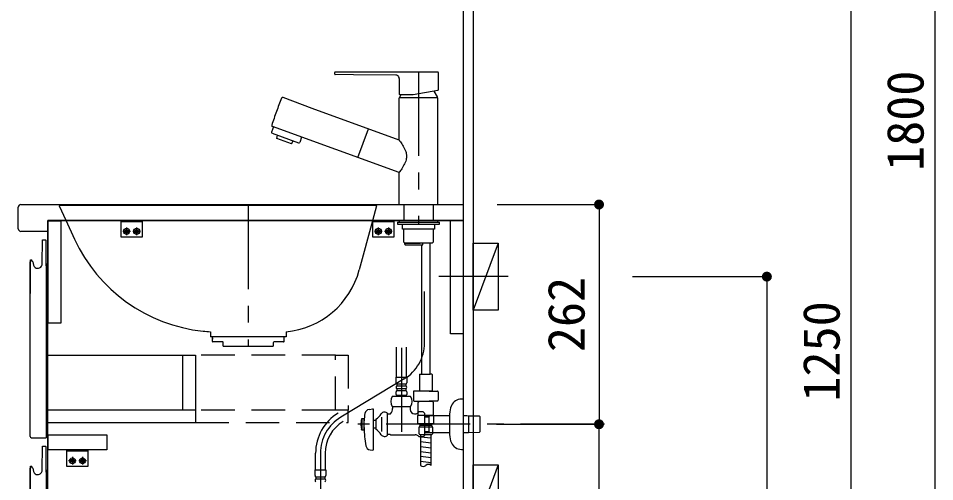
# Model space of a CAD drawing. Units: millimetres on the paper, scale 1:20. Extents: x -205 to 195, y -144 to 136.
# Drawn here: x 11.3 to 65.9, y -8.7 to 18.9 of the extents above; entities that cross this region are included whole.
import ezdxf
from ezdxf.enums import TextEntityAlignment as Align

# ---------------------------------------------------------------- set-up
doc = ezdxf.new("R2010")
doc.units = ezdxf.units.MM
for name, pattern in [('CHAIN1', [8, 5, -1, 1, -1]), ('DASHED2', [3, 2, -1]), ('DOUBLE_CHAIN1', [8.8, 5, -1, 0.6, -0.6, 0.6, -1])]:
    doc.linetypes.add(name, pattern=pattern)
for name, color, linetype in [('0-2_2', 7, 'Continuous'), ('0-3_3', 4, 'Continuous'), ('0-4_4', 6, 'Continuous')]:
    doc.layers.add(name, color=color, linetype=linetype)
doc.styles.add('ＭＳ ゴシック', font='')
doc.styles.get('ＭＳ ゴシック').set_extended_font_data('MS Gothic')

msp = doc.modelspace()

# ---------------------------------------------------------------- hatches: boundary and pattern name
at = {"layer": '0-3_3'}
msp.add_hatch(color=132, dxfattribs=at).paths.add_polyline_path([(56.161, 3.479, 1), (55.561, 3.479, 1)])
at = {"layer": '0-4_4'}
for points in [[(46.161, 7.779, 1), (45.561, 7.779, 1)], [(46.161, -5.321, 1), (45.561, -5.321, 1)], [(46.161, -5.321, 1), (45.561, -5.321, 1)]]:
    msp.add_hatch(color=212, dxfattribs=at).paths.add_polyline_path(points)

# ---------------------------------------------------------------- linework, layer by layer
at = {"layer": '0-2_2'}
for p, q in [((11.411, 7.779), (37.761, 7.779)), ((37.761, 7.779), (37.761, 6.829)), ((11.261, 6.329), (11.261, 7.629)), ((37.761, 6.829), (13.011, 6.829)), ((13.011, 6.829), (13.011, 6.179)), ((13.011, -22.771), (13.011, 6.829)), ((13.011, 6.179), (11.411, 6.179)), ((12.686, 4.245), (12.692, 5.679)), ((12.692, 5.679), (12.888, 5.679)), ((12.911, 5.639), (12.888, 5.679)), ((12.911, 4.129), (12.911, 5.639)), ((11.971, 4.479), (12.013, 4.471)), ((11.971, 4.479), (11.971, 2.472)), ((11.971, -6.046), (11.971, 4.363)), ((12.911, 4.257), (12.911, -6.121)), ((12.911, -0.972), (12.911, -5.222)), ((12.911, -1.197), (21.061, -1.197)), ((21.061, -1.197), (21.811, -1.197)), ((21.061, -4.472), (21.061, -1.197)), ((12.911, -4.472), (12.911, -5.222)), ((21.811, -4.472), (12.911, -4.472)), ((21.811, -4.472), (21.061, -4.472)), ((12.911, -5.222), (21.811, -5.222)), ((12.046, -6.121), (12.911, -6.121)), ((12.686, -8.055), (12.692, -6.621)), ((12.692, -6.621), (12.888, -6.621)), ((12.911, -6.661), (12.888, -6.621)), ((12.911, -8.171), (12.911, -6.661)), ((11.971, -7.821), (12.013, -7.829)), ((11.971, -7.821), (11.971, -13.553)), ((11.971, -22.696), (11.971, -7.937)), ((12.911, -8.043), (12.911, -22.771))]:
    msp.add_line(p, q, dxfattribs=at)
for points in [[(13.011, 6.829), (37.761, 6.829), (37.761, -22.771), (26.136, -22.771)], [(12.109, 4.39), (12.113, 4.376), (12.117, 4.36), (12.17, 4.164)], [(21.811, -1.197), (21.811, -4.472), (21.811, -5.222)], [(12.109, -7.91), (12.113, -7.924), (12.117, -7.94), (12.17, -8.136)]]:
    msp.add_lwpolyline(points, dxfattribs=at)
for points in [[(13.036, 6.804), (13.786, 6.804), (13.786, 0.704), (13.036, 0.704)], [(37.761, 0.079), (37.011, 0.079), (37.011, 6.829), (37.761, 6.829)], [(16.536, -5.946), (16.536, -6.846), (13.036, -6.846), (13.036, -5.946)]]:
    msp.add_lwpolyline(points, close=True, dxfattribs=at)
for centre, radius, start, end in [((11.411, 7.629), 0.15, 90, 180), ((11.411, 6.329), 0.15, 180, 270), ((12.003, 4.362), 0.11, 15, 85), ((12.416, 4.23), 0.255, 195, 269.9599), ((12.416, 4.245), 0.27, 269.9599, 0.0122), ((12.046, -6.046), 0.075, 180, 270), ((12.003, -7.938), 0.11, 15, 85), ((12.416, -8.07), 0.255, 195, 269.9599), ((12.416, -8.055), 0.27, 269.9599, 0.0122)]:
    msp.add_arc(centre, radius, start, end, dxfattribs=at)
at = {"layer": '0-3_3'}
for p, q in [((37.761, 75.279), (37.761, -32.221)), ((38.361, 75.279), (38.361, -32.221)), ((65.861, 57.779), (65.861, -32.221)), ((60.861, 30.279), (60.861, -32.221)), ((18.636, 6.754), (17.386, 6.754)), ((33.636, 6.754), (32.386, 6.754)), ((39.861, 5.479), (38.361, 1.479)), ((47.861, 3.479), (55.861, 3.479)), ((55.861, 3.479), (55.861, -32.221)), ((15.411, -6.921), (14.161, -6.921))]:
    msp.add_line(p, q, dxfattribs=at)
at = {"layer": '0-3_3', "linetype": 'CHAIN1'}
for p, q in [((17.941, 6.179), (17.482, 6.179)), ((17.711, 6.408), (17.711, 5.949)), ((18.541, 6.179), (18.082, 6.179)), ((18.311, 6.408), (18.311, 5.949)), ((32.941, 6.179), (32.482, 6.179)), ((32.711, 6.408), (32.711, 5.949)), ((33.541, 6.179), (33.082, 6.179)), ((33.311, 6.408), (33.311, 5.949)), ((40.44, 3.479), (36.32, 3.479)), ((14.716, -7.496), (14.257, -7.496)), ((14.486, -7.267), (14.486, -7.726)), ((15.316, -7.496), (14.857, -7.496)), ((15.086, -7.267), (15.086, -7.726))]:
    msp.add_line(p, q, dxfattribs=at)
at = {"layer": '0-3_3', "linetype": 'DASHED2'}
for p, q in [((30.161, -1.197), (21.811, -1.197)), ((30.161, -1.197), (30.911, -1.197)), ((30.161, -4.472), (30.161, -1.197)), ((30.911, -1.197), (30.911, -4.472)), ((30.161, -4.472), (21.811, -4.472)), ((30.911, -4.472), (30.161, -4.472)), ((12.911, -5.222), (12.911, -5.457))]:
    msp.add_line(p, q, dxfattribs=at)
at = {"layer": '0-3_3'}
for points in [[(17.386, 6.829), (18.636, 6.829), (18.636, 5.829), (17.386, 5.829)], [(32.386, 6.829), (33.636, 6.829), (33.636, 5.829), (32.386, 5.829)], [(39.861, 5.479), (39.861, 1.479), (38.361, 1.479), (38.361, 5.479)], [(14.161, -6.846), (15.411, -6.846), (15.411, -7.846), (14.161, -7.846)]]:
    msp.add_lwpolyline(points, close=True, dxfattribs=at)
at = {"layer": '0-3_3', "linetype": 'DASHED2'}
msp.add_lwpolyline([(21.811, -5.222), (30.911, -5.222), (30.911, -4.472)], dxfattribs=at)
at = {"layer": '0-3_3'}
for centre, radius in [((17.711, 6.179), 0.175), ((17.711, 6.179), 0.1), ((18.311, 6.179), 0.175), ((18.311, 6.179), 0.1), ((32.711, 6.179), 0.175), ((32.711, 6.179), 0.1), ((33.311, 6.179), 0.175), ((33.311, 6.179), 0.1), ((14.486, -7.496), 0.175), ((14.486, -7.496), 0.1), ((15.086, -7.496), 0.175), ((15.086, -7.496), 0.1)]:
    msp.add_circle(centre, radius, dxfattribs=at)
at = {"layer": '0-4_4'}
for p, q in [((30.111, 15.558), (30.111, 15.649)), ((30.141, 15.679), (36.256, 15.679)), ((31.238, 15.517), (30.141, 15.528)), ((33.763, 15.492), (31.238, 15.517)), ((33.961, 15.292), (33.961, 15.257)), ((36.286, 15.649), (36.286, 14.613)), ((33.961, 15.257), (33.961, 14.529)), ((33.961, 14.529), (33.961, 14.349)), ((34.011, 14.324), (33.986, 14.324)), ((34.055, 14.324), (33.989, 14.208)), ((34.786, 14.324), (34.011, 14.324)), ((36.261, 14.584), (34.786, 14.324)), ((36.233, 14.208), (36.043, 14.542)), ((28.768, 13.502), (27.039, 14.158)), ((33.961, 11.611), (33.961, 14.129)), ((36.261, 14.129), (33.961, 14.129)), ((33.986, 14.129), (33.986, 14.196)), ((36.236, 14.129), (36.236, 14.196)), ((36.261, 7.779), (36.261, 14.129)), ((33.961, 11.612), (28.768, 13.502)), ((26.457, 12.401), (26.346, 12.095)), ((26.376, 12.031), (27.964, 11.453)), ((33.961, 9.696), (26.404, 12.42)), ((31.5, 10.583), (32.118, 12.282)), ((32.095, 12.291), (32.095, 12.291)), ((26.662, 11.72), (26.712, 11.909)), ((27.103, 11.559), (26.662, 11.72)), ((27.545, 11.398), (27.103, 11.559)), ((27.545, 11.398), (27.628, 11.575)), ((28.141, 11.794), (28.028, 11.483)), ((33.961, 7.779), (33.961, 9.696)), ((13.697, 7.704), (13.731, 7.739)), ((13.731, 7.739), (32.563, 7.739)), ((32.602, 7.699), (32.563, 7.739)), ((33.961, 7.779), (36.261, 7.779)), ((34.236, 7.779), (34.236, 6.829)), ((35.986, 7.779), (35.986, 6.829)), ((39.786, 7.779), (45.861, 7.779)), ((45.861, 7.779), (45.861, -5.321)), ((33.861, 6.729), (35.999, 6.729)), ((34.161, 6.313), (34.161, 6.604)), ((36.261, 6.829), (35.111, 6.829)), ((35.986, 6.729), (36.261, 6.729)), ((35.999, 6.729), (36.361, 6.729)), ((36.061, 6.604), (36.061, 6.313)), ((36.261, 6.729), (36.261, 6.829)), ((36.361, 6.604), (36.361, 6.729)), ((36.061, 6.313), (34.161, 6.313)), ((34.236, 5.534), (34.236, 6.313)), ((35.986, 6.313), (35.986, 5.534)), ((34.286, 5.409), (34.286, 5.479)), ((34.291, 5.484), (35.211, 5.484)), ((35.366, 5.389), (35.366, 5.484)), ((35.791, -2.326), (35.791, 5.474)), ((34.311, 5.384), (35.361, 5.384)), ((35.291, 5.384), (35.291, -2.326)), ((22.711, 0.191), (22.711, -0.111)), ((22.831, -0.386), (22.831, -0.136)), ((22.831, -0.159), (22.831, -0.253)), ((23.446, -0.411), (22.856, -0.411)), ((23.471, -0.661), (23.471, -0.436)), ((26.451, -0.461), (26.451, -0.661)), ((27.066, -0.411), (26.501, -0.411)), ((27.091, -0.386), (27.091, -0.136)), ((23.471, -0.661), (26.451, -0.661)), ((33.799, -2.506), (33.799, -0.729)), ((34.374, -0.729), (34.374, -2.506)), ((34.407, -2.506), (34.407, -2.844)), ((35.166, -2.351), (35.166, -3.339)), ((35.891, -2.326), (35.807, -2.326)), ((35.891, -2.326), (35.916, -2.351)), ((35.916, -2.351), (35.916, -3.339)), ((33.812, -2.931), (33.812, -3.031)), ((34.362, -2.931), (33.812, -2.931)), ((33.812, -3.031), (34.362, -3.031)), ((33.812, -3.206), (33.812, -3.306)), ((34.362, -3.206), (33.812, -3.206)), ((34.362, -3.031), (34.362, -2.931)), ((34.362, -3.306), (34.362, -3.206)), ((34.631, -3.656), (33.544, -3.656)), ((33.767, -3.556), (33.767, -3.394)), ((33.787, -3.631), (33.812, -3.606)), ((33.787, -3.656), (33.787, -3.631)), ((33.812, -3.306), (34.362, -3.306)), ((34.357, -3.606), (33.817, -3.606)), ((34.362, -3.606), (34.387, -3.631)), ((34.387, -3.631), (34.387, -3.656)), ((34.407, -3.394), (34.407, -3.556)), ((34.801, -3.389), (34.801, -3.889)), ((35.334, -3.339), (34.851, -3.339)), ((35.932, -3.339), (35.149, -3.339)), ((35.749, -3.339), (36.231, -3.339)), ((36.281, -3.389), (36.281, -3.889)), ((37.761, -3.821), (37.661, -3.821)), ((37.761, -3.821), (37.761, -6.806)), ((33.544, -4.271), (34.631, -4.271)), ((33.562, -4.271), (33.562, -4.372)), ((33.562, -4.271), (33.62, -4.271)), ((33.62, -4.271), (34.554, -4.271)), ((34.554, -4.271), (34.612, -4.271)), ((34.612, -4.271), (34.612, -4.372)), ((34.851, -3.939), (35.334, -3.939)), ((35.166, -3.951), (35.091, -4.026)), ((35.091, -4.801), (35.091, -4.026)), ((35.166, -3.951), (35.129, -3.988)), ((35.131, -3.939), (35.95, -3.939)), ((35.166, -3.939), (35.166, -3.951)), ((35.166, -3.939), (35.166, -3.951)), ((36.231, -3.939), (35.749, -3.939)), ((35.916, -3.951), (35.916, -3.939)), ((35.991, -4.027), (35.916, -3.951)), ((35.991, -4.801), (35.991, -4.027)), ((32.164, -4.431), (32.384, -4.4)), ((32.412, -4.425), (32.412, -6.843)), ((32.909, -4.888), (32.909, -5.755)), ((33.262, -5.975), (33.262, -4.668)), ((33.337, -4.721), (33.262, -4.721)), ((33.408, -4.721), (33.337, -4.721)), ((33.408, -4.721), (33.433, -4.696)), ((34.612, -4.372), (34.612, -4.446)), ((34.862, -4.696), (34.908, -4.696)), ((35.541, -4.801), (35.066, -4.801)), ((35.066, -5.251), (35.066, -4.801)), ((35.137, -4.571), (35.085, -4.623)), ((35.374, -4.571), (35.137, -4.571)), ((35.374, -4.571), (35.487, -4.684)), ((35.487, -5.959), (35.487, -4.684)), ((35.487, -4.873), (35.712, -4.868)), ((36.016, -4.801), (35.541, -4.801)), ((35.818, -4.806), (35.712, -4.867)), ((35.712, -4.809), (35.712, -5.834)), ((35.843, -4.806), (36.912, -4.806)), ((36.016, -5.251), (36.016, -4.801)), ((36.912, -4.806), (36.961, -4.806)), ((36.961, -4.711), (36.961, -5.932)), ((37.761, -4.806), (37.982, -4.806)), ((37.982, -4.806), (38.087, -4.809)), ((38.087, -4.809), (38.729, -4.823)), ((38.112, -4.867), (38.112, -4.809)), ((38.112, -5.834), (38.112, -4.867)), ((38.729, -4.823), (38.787, -4.884)), ((38.787, -5.734), (38.787, -4.909)), ((31.722, -4.971), (31.706, -5.034)), ((31.722, -4.971), (31.862, -4.971)), ((31.862, -5.671), (31.862, -4.971)), ((32.412, -5.084), (32.562, -5.084)), ((32.562, -5.021), (32.562, -5.621)), ((35.066, -5.301), (35.066, -5.251)), ((35.541, -5.301), (35.066, -5.301)), ((35.891, -5.401), (35.191, -5.401)), ((36.016, -5.301), (35.541, -5.301)), ((35.891, -5.401), (35.891, -5.301)), ((35.939, -5.484), (35.891, -5.401)), ((36.016, -5.301), (36.016, -5.251)), ((39.761, -5.321), (45.861, -5.321)), ((41.247, -5.321), (45.861, -5.321)), ((45.861, -32.221), (45.861, -5.321)), ((31.862, -5.671), (31.722, -5.671)), ((32.562, -5.559), (32.412, -5.559)), ((33.262, -5.921), (33.337, -5.921)), ((33.337, -5.921), (33.408, -5.921)), ((35.939, -5.484), (35.144, -5.484)), ((35.144, -5.891), (35.144, -5.484)), ((35.179, -5.926), (35.904, -5.926)), ((35.222, -5.926), (35.222, -7.775)), ((35.487, -5.959), (35.374, -6.072)), ((35.712, -5.775), (35.487, -5.769)), ((35.737, -5.834), (35.487, -5.828)), ((35.712, -5.776), (35.818, -5.836)), ((35.843, -5.836), (35.737, -5.834)), ((36.912, -5.836), (35.843, -5.836)), ((35.86, -7.775), (35.86, -5.926)), ((35.939, -5.484), (35.939, -5.891)), ((35.939, -5.836), (35.939, -5.841)), ((36.961, -5.836), (36.912, -5.836)), ((37.982, -5.836), (37.761, -5.836)), ((38.087, -5.834), (37.982, -5.836)), ((38.729, -5.82), (38.087, -5.834)), ((38.787, -5.759), (38.729, -5.82)), ((35.137, -6.072), (35.085, -6.02)), ((35.374, -6.072), (35.137, -6.072)), ((35.222, -6.061), (35.862, -6.139)), ((35.222, -6.356), (35.86, -6.434)), ((28.974, -8.044), (28.974, -7.044)), ((29.549, -7.044), (29.549, -8.044)), ((32.223, -6.845), (32.384, -6.867)), ((35.222, -6.651), (35.86, -6.729)), ((35.222, -6.946), (35.86, -7.024)), ((37.661, -6.821), (37.761, -6.821)), ((37.761, -6.821), (37.761, -6.806)), ((35.86, -7.319), (35.222, -7.241)), ((35.86, -7.614), (35.222, -7.536)), ((29.581, -8.044), (29.581, -8.381)), ((39.861, -7.746), (38.361, -11.746)), ((28.986, -8.469), (28.986, -8.569)), ((29.536, -8.469), (28.986, -8.469)), ((28.986, -8.569), (29.536, -8.569)), ((29.536, -8.569), (29.536, -8.469))]:
    msp.add_line(p, q, dxfattribs=at)
at = {"layer": '0-4_4', "linetype": 'CHAIN1'}
for p, q in [((35.111, 15.679), (35.111, 7.779)), ((24.961, 7.739), (24.961, -0.661)), ((35.111, 7.101), (35.111, 6.594)), ((34.087, -0.769), (34.087, -5.946)), ((34.252, -2.622), (30.47, -4.903)), ((46.187, -5.321), (31.491, -5.321)), ((29.261, -7.044), (29.261, -8.044)), ((29.261, -8.044), (29.261, -10.859))]:
    msp.add_line(p, q, dxfattribs=at)
at = {"layer": '0-4_4', "linetype": 'DOUBLE_CHAIN1'}
for p, q in [((35.461, -0.481), (35.461, 2.594)), ((35.461, -0.566), (35.461, 2.509))]:
    msp.add_line(p, q, dxfattribs=at)
at = {"layer": '0-4_4'}
for points in [[(33.961, 11.611), (33.966, 11.605), (33.979, 11.585), (34, 11.554), (34.03, 11.51), (34.065, 11.457), (34.106, 11.394), (34.15, 11.325), (34.195, 11.25), (34.239, 11.172), (34.279, 11.093), (34.314, 11.015), (34.343, 10.94), (34.364, 10.871), (34.379, 10.808), (34.388, 10.755), (34.393, 10.711), (34.395, 10.68), (34.395, 10.66), (34.395, 10.654), (34.395, 10.647), (34.395, 10.628), (34.393, 10.596), (34.388, 10.553), (34.379, 10.499), (34.364, 10.437), (34.343, 10.367), (34.314, 10.292), (34.279, 10.214), (34.239, 10.135), (34.195, 10.057), (34.15, 9.982), (34.106, 9.913), (34.065, 9.85), (34.03, 9.797), (34, 9.754), (33.979, 9.722), (33.966, 9.702), (33.961, 9.696)], [(13.697, 7.704), (14.095, 6.839), (14.611, 5.716)], [(32.602, 7.699), (32.365, 6.813), (31.578, 3.879)], [(33.861, 6.729), (33.861, 6.604), (36.361, 6.604)], [(35.111, 6.829), (33.961, 6.829), (33.961, 6.729)], [(34.236, 5.534), (34.274, 5.496), (34.286, 5.484)], [(35.936, 5.484), (34.331, 5.484), (34.286, 5.484)], [(35.936, 5.484), (35.949, 5.496), (35.986, 5.534)], [(27.211, 0.195), (27.211, -0.111), (22.711, -0.111)], [(33.767, -2.844), (33.767, -2.506), (34.407, -2.506)], [(35.166, -2.351), (35.191, -2.326), (35.807, -2.326)], [(35.487, -4.815), (35.737, -4.809), (35.843, -4.806)], [(38.787, -4.909), (38.787, -4.884), (38.787, -4.884)], [(31.722, -4.971), (31.722, -5.671), (31.709, -5.621)], [(35.191, -5.301), (35.191, -5.401), (35.144, -5.484)], [(33.408, -5.921), (33.433, -5.946), (34.908, -5.946)], [(38.787, -5.759), (38.787, -5.759), (38.787, -5.734)], [(28.941, -8.381), (28.941, -8.044), (29.581, -8.044)]]:
    msp.add_lwpolyline(points, dxfattribs=at)
at = {"layer": '0-4_4', "linetype": 'DOUBLE_CHAIN1'}
msp.add_lwpolyline([(34.286, 5.479), (34.286, 5.484), (34.291, 5.484)], dxfattribs=at)
at = {"layer": '0-4_4'}
msp.add_lwpolyline([(39.861, -7.746), (39.861, -11.746), (38.361, -11.746), (38.361, -7.746)], close=True, dxfattribs=at)
for centre, radius, start, end in [((30.141, 15.649), 0.03, 90, 180), ((30.141, 15.558), 0.03, 180, 269.1816), ((33.761, 15.292), 0.2, 38.3372, 89.4215), ((33.761, 15.292), 0.2, 0, 38.3372), ((36.256, 15.649), 0.03, 0, 90), ((33.986, 14.349), 0.025, 180, 270), ((34.011, 14.196), 0.025, 150.3596, 180), ((36.211, 14.196), 0.025, 0, 29.6404), ((36.256, 14.613), 0.03, 280, 360), ((65.372, -0.766), 41.212, 158.8334, 160.0174), ((27.011, 14.088), 0.075, 70, 158.8508), ((27.011, 14.088), 0.075, 68.4503, 100), ((65.362, -0.789), 41.21, 159.9826, 161.1666), ((26.393, 12.078), 0.05, 160, 250), ((26.43, 12.49), 0.075, 161.1492, 250), ((27.981, 11.5), 0.05, 250, 340), ((23.243, 9.683), 9.5, 204.6789, 264.1019), ((34.291, 5.479), 0.005, 90, 180), ((34.311, 5.409), 0.025, 180, 270), ((35.361, 5.389), 0.005, 270, 360), ((26.749, 5.174), 5, 275.3085, 344.9908), ((24.887, 25.598), 25.5, 264.1019, 265.1053), ((22.856, -0.136), 0.025, 90, 180), ((22.856, -0.386), 0.025, 180, 270), ((23.446, -0.436), 0.025, 0, 90), ((26.501, -0.461), 0.05, 90, 180), ((27.066, -0.136), 0.025, 0, 90), ((27.066, -0.386), 0.025, 270, 360), ((33.875, -2.844), 0.108, 180, 234.4322), ((33.875, -3.119), 0.108, 125.5678, 234.4322), ((34.3, -2.844), 0.108, 305.5678, 360), ((34.3, -3.119), 0.108, 305.5678, 54.4322), ((34, -3.964), 0.55, 146.007, 213.993), ((33.875, -3.394), 0.108, 125.5678, 180), ((33.817, -3.556), 0.05, 180, 270), ((34.357, -3.556), 0.05, 270, 360), ((34.3, -3.394), 0.108, 0, 54.4322), ((34.175, -3.964), 0.55, 326.007, 33.993), ((34.851, -3.389), 0.05, 90, 180), ((36.231, -3.389), 0.05, 0, 90), ((37.661, -4.471), 0.65, 90, 156.4435), ((34.851, -3.889), 0.05, 180, 270), ((36.231, -3.889), 0.05, 270, 360), ((38.211, -4.711), 1.25, 156.4435, 180), ((31.761, -7.044), 2.788, 121.0915, 180), ((35.608, -5.303), 3.75, 170.4085, 177.2214), ((32.206, -4.728), 0.3, 98.0041, 170.4085), ((32.387, -4.425), 0.025, 0, 98.0041), ((31.892, -4.026), 1.2, 303.9592, 326.0408), ((33.087, -4.846), 0.25, 45.573, 143.1301), ((33.091, -4.372), 0.471, 316.4444, 360), ((34.862, -4.446), 0.25, 180, 270), ((34.908, -4.446), 0.25, 270, 315), ((31.761, -7.044), 2.212, 121.0915, 180), ((32.922, -5.321), 1.25, 166.7029, 180), ((32.922, -5.321), 1.25, 180, 193.2971), ((32.922, -5.321), 1.25, 193.2971, 193.8865), ((39.362, -5.321), 7.503, 181.5275, 189.8029), ((31.892, -6.617), 1.2, 33.9592, 56.0408), ((33.087, -5.796), 0.25, 216.8699, 314.427), ((34.908, -6.196), 0.25, 45, 90), ((35.179, -5.891), 0.035, 180, 270), ((35.904, -5.891), 0.035, 270, 360), ((38.211, -5.932), 1.25, 180, 203.5565), ((37.661, -6.171), 0.65, 203.5565, 270), ((32.265, -6.548), 0.3, 189.8029, 262), ((32.387, -6.843), 0.025, 262, 360), ((35.382, -7.597), 0.238, 228.0384, 311.9616), ((35.701, -7.952), 0.238, 48.0384, 131.9616), ((29.049, -8.381), 0.108, 180, 234.4322), ((29.049, -8.656), 0.108, 125.5678, 234.4322), ((29.474, -8.381), 0.108, 305.5678, 360), ((29.474, -8.656), 0.108, 305.5678, 54.4322)]:
    msp.add_arc(centre, radius, start, end, dxfattribs=at)
at = {"layer": '0-4_4', "linetype": 'CHAIN1'}
for centre, start, end in [((32.961, -0.481), 301.0915, 360), ((31.761, -7.044), 121.0915, 180)]:
    msp.add_arc(centre, 2.5, start, end, dxfattribs=at)

# ---------------------------------------------------------------- texts
at = {"layer": '0-3_3', "style": 'ＭＳ ゴシック'}
for s, p in [('1800', (65.861, 9.779)), ('1250', (60.861, -3.971))]:
    msp.add_text(s, height=2.199, rotation=90, dxfattribs=at).set_placement(p, align=Align.BOTTOM_LEFT)
at = {"layer": '0-4_4', "style": 'ＭＳ ゴシック'}
msp.add_text('262', height=2.199, rotation=90, dxfattribs=at).set_placement((45.661, -1.021), align=Align.BOTTOM_LEFT)

doc.saveas('drawing.dxf')
